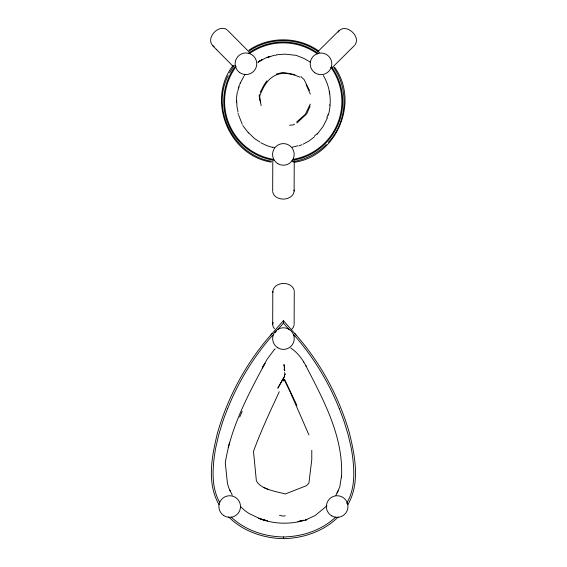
<?xml version="1.0" encoding="UTF-8"?>
<svg xmlns="http://www.w3.org/2000/svg" width="567" height="567" viewBox="0 0 567 567"><rect width="100%" height="100%" fill="white"/><g stroke="black" fill="none" stroke-linecap="round" stroke-linejoin="round"><path stroke-width="0.85" d="M274.421 328.768L273.096 326.62L272.684 324.423L272.812 291.502L272.897 292.529M272.67 191.164L272.791 160.95M294.238 160.822L294.124 191.036C293.011 201.32 274.832 201.873 272.713 191.894M294.131 324.317L294.259 291.395M341.547 476.45L341.476 477.265C343.765 437.008 323.601 400.182 305.769 365.573M341.589 475.557L339.732 487.166L335.877 495.352M329.718 105.264L329.739 104.909M328.364 115.115C331.929 101.989 330.455 87.198 323.289 75.489M341.504 476.925L341.554 476.152M272.812 291.516C273.925 281.232 292.104 280.686 294.216 290.665M272.684 324.437L273.074 322.354M237.743 91.429L238.423 88.587M284.471 367.678L284.294 369.344L284.599 367.763M296.902 405.37L284.733 379.727L283.287 380.875L283.564 378.324L284.669 376.084L277.823 388.175L283.146 378.685M284.265 367.699L284.11 364.482M294.089 325.026L293.373 327.237L291.714 329.328M237.304 92.194L236.609 97.035L236.602 102.294M274.385 349.485L267.057 359.358L262.273 367.976L265.023 363.249C248.155 394.646 230.719 427.305 225.283 462.991L227.48 483.722L229.061 488.506L232.286 495.133M259.162 95.483L259.374 94.646M229.614 442.373L228.168 447.434M328.201 114.279L326.833 117.667M238.537 87.488L239.48 84.88M238.544 88.218L239.068 86.907M327.428 117.886L323.162 126.384L317.215 134.209M227.601 408.637L224.341 417.135A242.485 242.485 0 0 0 222.448 422.543L218.77 434.634L215.85 447.214A159.873 159.873 0 0 0 214.907 452.537L214.283 456.882A156.931 156.931 0 0 0 213.894 460.149C212.597 472.198 212.448 484.771 216.821 496.267A48.826 48.826 0 0 0 218.38 499.917L219.557 502.227M239.685 417.099L242.173 411.288M239.791 84.171L240.252 83.115M310.121 106.043L306.74 113.847L296.881 123.032M228.161 75.581C210.69 109.53 233.746 155.174 271.444 161.255M310.269 104.108L305.365 114.272L296.69 121.962M279.311 391.705C270.14 411.33 260.933 431.04 253.484 451.382L256.355 480.71C260.48 489.441 277.228 491.724 285.392 493.949L306.393 485.699L308.887 483.19L311.765 459.759L311.793 450.318M240.231 83.151L243.86 76.375M337.082 493.07L338.223 490.831M260.161 92.407L264.123 84.852L266.901 80.805M283.287 380.875L284.733 379.727M347.855 504.708C360.428 482.871 354.992 455.932 349.371 432.883C338.839 396.22 320.121 361.881 294.698 333.417M346.692 503.361L348.499 499.917A48.755 48.755 0 0 0 350.059 496.267C354.439 484.764 354.283 472.212 352.993 460.149A153.111 153.111 0 0 0 351.972 452.537A162.197 162.197 0 0 0 351.037 447.214L348.11 434.634L344.431 422.543A243.64 243.64 0 0 0 342.539 417.135L339.279 408.637M229.5 72.909L234.277 65.333M338.109 32.057C344.594 22.007 361.392 35.693 355.041 44.871M244.356 75.645L245.008 74.624M233.136 65.439C206.353 99.438 228.494 155.535 271.267 162.119M270.835 335.012L271.543 334.19M328.399 142.352C346.954 122.472 349.307 89.969 333.8 67.636M272.181 333.417C246.758 361.881 228.047 396.22 217.515 432.883C211.867 455.946 206.459 482.864 219.032 504.708M271.777 333.913L283.429 320.653L295.209 334.062M272.188 335.94L273.599 334.339M275.002 332.737L276.413 331.135M277.816 329.54L283.443 323.14L283.443 320.646M274.52 349.428L275.151 348.889M317.86 51.618L339.264 30.377M332.51 67.296L354.559 45.417M338.201 516.948C324.005 531.215 303.742 538.182 283.869 538.643M326.344 144.514C317.201 153.7 305.074 159.83 292.253 161.737M326.968 505.792L315.245 515.46L305.578 520.038L306.853 519.627C291.254 524.666 273.818 524.503 258.595 518.21L260.062 518.784L249.119 513.567L244.767 510.534L240.748 506.763M335.756 517.047C326.776 525.474 315.486 531.279 303.572 534.284A90.118 90.118 0 0 1 283.826 536.949L283.061 536.97A90.118 90.118 0 0 1 263.301 534.305C251.401 531.258 240.103 525.489 231.123 517.047M314.494 135.981L317.073 133.713M314.437 136.831L308.824 141.105L303.253 144.138M258.042 62.434L258.821 61.831M248.842 50.236C269.382 36.097 298.497 36.387 318.704 51.009M249.338 50.959C270.005 36.706 299.44 37.387 319.427 52.575M257.964 62.051L265.491 58.068L274.839 55.098M293.897 124.485L294.542 124.159M302.02 144.677L298.703 145.91M276.271 74.114L282.905 72.385L294.925 74.638M267.057 57.55L270.374 56.381L267.404 57.345M292.253 147.207L297.647 145.825M302.211 520.563L303.784 520.173M285.251 515.779L283.812 516.076A20.773 20.773 0 0 1 281.976 515.906L279.51 515.304M297.866 521.505L301.219 520.747M275.534 55.46L276.079 55.339M300 521.052L301.424 520.754M293.869 162.346C336.479 156.747 359.917 101.805 334.523 67.147M276.377 54.808L284.96 54.127L296.08 55.339L303.976 58.429L310.262 62.108M289.553 125.243L293.451 124.875M283.011 538.643C263.145 538.182 242.882 531.215 228.685 516.948M274.4 147.406L272.784 147.129M272.564 147.42L267.489 145.868L260.933 142.87M264.491 520.017L267.61 520.91M261.671 519.202L266.759 520.662M264.449 520.3L260.65 518.947L262.67 519.67M268.623 489.654L263.513 487.414M284.265 379.734L289.709 390.89L308.93 434.903M260.005 142.104L254.618 138.639L248.495 132.692M214.156 46.65C204.106 40.165 217.799 23.367 226.97 29.718M299.964 77.19C293.529 74.475 286.087 72.328 279.148 73.993C268.638 76.502 263.23 86.716 259.721 95.958L259.998 100.189L260.756 102.592M300.914 76.524L304.252 79.777L309.504 90.514M290.793 348.032C297.547 352.511 302.424 359.053 306.123 366.162M212.427 45.445L233.384 66.559L233.023 66.197M227.516 30.207L249.111 51.966M216.254 49.301L216.7 49.754M232.229 65.396L232.633 65.807M248.424 132.983L242.846 125.555M283.443 323.14L289.064 329.54M293.288 334.339L294.691 335.94M295.329 334.197L296.038 335.026M284.308 372.675L285.598 374.624M283.691 364.808L284.499 366.169M303.515 361.781L303.735 362.157M242.258 124.364L238.636 115.08M284.06 369.528L284.79 370.953L284.421 369.259M306.102 84.611L310.326 94.15M229.833 490.271L230.167 491.036M237.97 111.692L237.006 106.766L236.637 100.543M261.174 105.575L259.176 96M237.949 112.953L238.275 114.208M329.696 93.683L329.271 91.457L329.654 93.81M294.032 190.03L294.124 191.058M283.443 536.977L283.486 538.65M284.407 374.27L284.414 375.935M331.369 66.594A59.485 59.485 0 0 1 291.842 160.39M274.612 160.39A59.485 59.485 0 0 1 235.518 66.006M248.289 53.39A59.485 59.485 0 0 1 318.165 53.39M330.767 67.175A58.649 58.649 0 0 1 293.259 159.306M273.209 159.306A58.649 58.649 0 0 1 236.127 66.594M249.459 53.574A58.649 58.649 0 0 1 317.591 54M227.643 408.651A254.285 254.285 0 0 1 272.075 335.834M294.805 335.841A254.222 254.222 0 0 1 339.236 408.651M260.437 60.549L258.623 61.704L262.627 59.436L260.437 60.549M277.851 163.693A10.808 10.808 0 0 0 294.181 154.543A10.808 10.808 0 0 0 278.092 144.982A10.808 10.808 0 0 0 277.851 163.693M314.756 72.661A10.808 10.808 0 0 0 331.759 64.836A10.808 10.808 0 0 0 316.478 54.028A10.808 10.808 0 0 0 314.756 72.661M239.699 72.583A10.808 10.808 0 0 0 256.702 64.751A10.808 10.808 0 0 0 241.422 53.943A10.808 10.808 0 0 0 239.699 72.583M277.922 347.876A10.808 10.808 0 0 0 294.245 338.726A10.808 10.808 0 0 0 278.156 329.165A10.808 10.808 0 0 0 277.922 347.876M223.511 515.403A10.808 10.808 0 0 0 240.465 507.472A10.808 10.808 0 0 0 225.113 496.756A10.808 10.808 0 0 0 223.511 515.403M331.695 515.864A10.808 10.808 0 0 0 347.968 506.622A10.808 10.808 0 0 0 331.83 497.146A10.808 10.808 0 0 0 331.695 515.864"/></g></svg>
